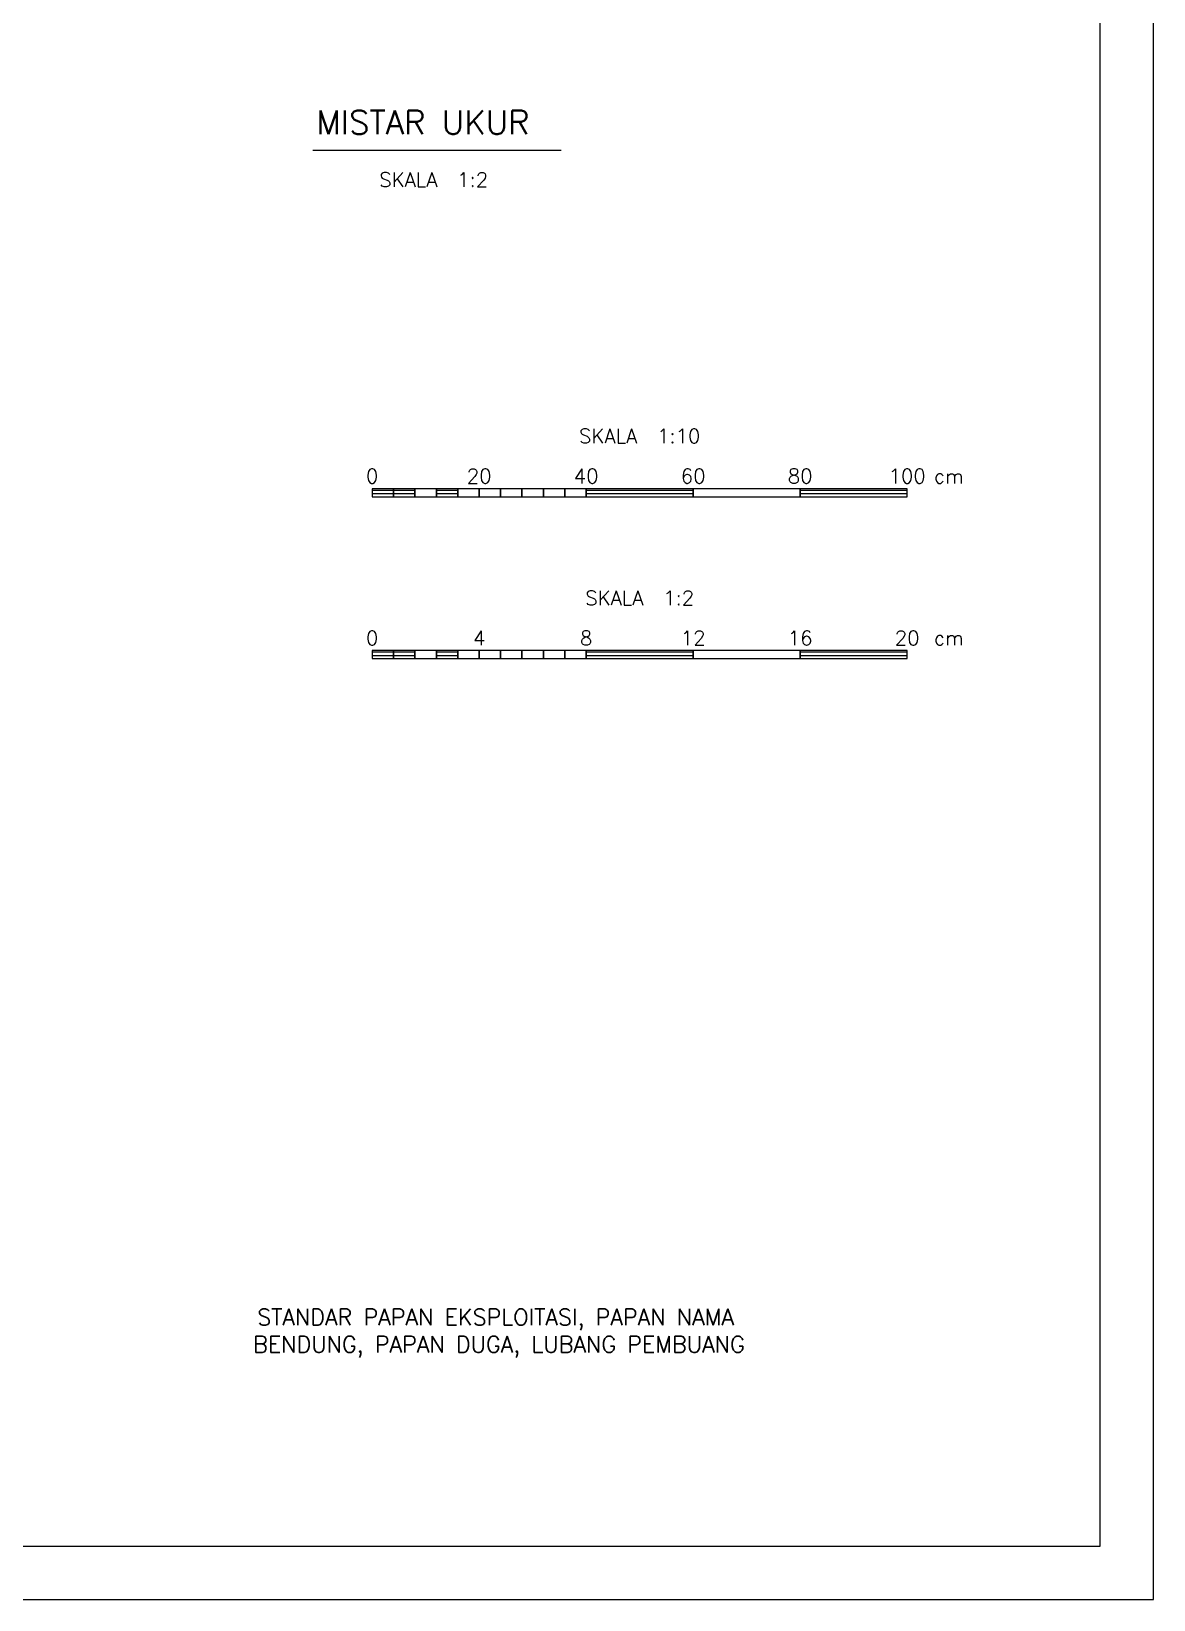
# Model space of a CAD drawing. Header units: metres. Extents: x -50 to 791, y -10 to 584.
# Drawn here: x 581.2 to 791, y -10 to 283.1 of the extents above; entities that cross this region are included whole.
import ezdxf
from ezdxf.enums import TextEntityAlignment as Align

# ---------------------------------------------------------------- set-up
doc = ezdxf.new("R2010")
doc.units = ezdxf.units.M
doc.header["$MEASUREMENT"] = 0
doc.styles.add('L120', font='simplex.shx', dxfattribs={"height": 0.0305})
doc.styles.add('L175', font='simplex.shx', dxfattribs={"height": 0.0445})
doc.styles.get("Standard").update_dxf_attribs({"font": 'Simplex.shx'})
pattern_1 = [(0, (634.92717, -102.1261), (0, 0.635), [])]
pattern_2 = [(0, (634.92717, -71.8707), (0, 0.635), [])]

msp = doc.modelspace()

# ---------------------------------------------------------------- hatches: boundary and pattern name
at = {"linetype": 'Continuous'}
h = msp.add_hatch(dxfattribs=at)
h.set_pattern_fill('LINE', color=2, scale=0.2, style=0)
h.set_pattern_definition(pattern_2)
h.paths.add_polyline_path([(644.93, 196.13), (648.93, 196.13), (648.93, 197.63), (644.93, 197.63)])
h = msp.add_hatch(dxfattribs=at)
h.set_pattern_fill('LINE', color=2, scale=0.2, style=0)
h.set_pattern_definition(pattern_2)
h.paths.add_polyline_path([(648.93, 196.13), (652.93, 196.13), (652.93, 197.63), (648.93, 197.63)])
h = msp.add_hatch(dxfattribs=at)
h.set_pattern_fill('LINE', color=2, scale=0.2, style=0)
h.set_pattern_definition(pattern_2)
h.paths.add_polyline_path([(656.93, 196.13), (660.93, 196.13), (660.93, 197.63), (656.93, 197.63)])
h = msp.add_hatch(dxfattribs=at)
h.set_pattern_fill('LINE', color=2, scale=0.2, style=0)
h.set_pattern_definition(pattern_2)
h.paths.add_polyline_path([(684.93, 196.13), (704.93, 196.13), (704.93, 197.63), (684.93, 197.63)])
h = msp.add_hatch(dxfattribs=at)
h.set_pattern_fill('LINE', color=2, scale=0.2, style=0)
h.set_pattern_definition(pattern_2)
h.paths.add_polyline_path([(724.93, 196.13), (744.93, 196.13), (744.93, 197.63), (724.93, 197.63)])
h = msp.add_hatch(dxfattribs=at)
h.set_pattern_fill('LINE', color=2, scale=0.2, style=0)
h.set_pattern_definition(pattern_1)
h.paths.add_polyline_path([(644.93, 165.87), (648.93, 165.87), (648.93, 167.37), (644.93, 167.37)])
h = msp.add_hatch(dxfattribs=at)
h.set_pattern_fill('LINE', color=2, scale=0.2, style=0)
h.set_pattern_definition(pattern_1)
h.paths.add_polyline_path([(648.93, 165.87), (652.93, 165.87), (652.93, 167.37), (648.93, 167.37)])
h = msp.add_hatch(dxfattribs=at)
h.set_pattern_fill('LINE', color=2, scale=0.2, style=0)
h.set_pattern_definition(pattern_1)
h.paths.add_polyline_path([(656.93, 165.87), (660.93, 165.87), (660.93, 167.37), (656.93, 167.37)])
h = msp.add_hatch(dxfattribs=at)
h.set_pattern_fill('LINE', color=2, scale=0.2, style=0)
h.set_pattern_definition(pattern_1)
h.paths.add_polyline_path([(684.93, 165.87), (704.93, 165.87), (704.93, 167.37), (684.93, 167.37)])
h = msp.add_hatch(dxfattribs=at)
h.set_pattern_fill('LINE', color=2, scale=0.2, style=0)
h.set_pattern_definition(pattern_1)
h.paths.add_polyline_path([(724.93, 165.87), (744.93, 165.87), (744.93, 167.37), (724.93, 167.37)])

# ---------------------------------------------------------------- linework, layer by layer
at = {"color": 3, "linetype": 'Continuous'}
msp.add_line((633.84, 260.88), (680.25, 260.88), dxfattribs=at)
at = {"color": 2}
msp.add_lwpolyline([(-50, -10), (791, -10), (791, 584), (-50, 584)], close=True, dxfattribs=at)
at = {"color": 6}
msp.add_lwpolyline([(0, 0), (781, 0), (781, 574), (0, 574)], close=True, dxfattribs=at)
at = {"color": 3, "linetype": 'Continuous'}
for points in [[(644.93, 196.13), (648.93, 196.13), (648.93, 197.63), (644.93, 197.63)], [(648.93, 196.13), (652.93, 196.13), (652.93, 197.63), (648.93, 197.63)], [(652.93, 196.13), (656.93, 196.13), (656.93, 197.63), (652.93, 197.63)], [(656.93, 196.13), (660.93, 196.13), (660.93, 197.63), (656.93, 197.63)], [(660.93, 196.13), (664.93, 196.13), (664.93, 197.63), (660.93, 197.63)], [(664.93, 196.13), (668.93, 196.13), (668.93, 197.63), (664.93, 197.63)], [(668.93, 196.13), (672.93, 196.13), (672.93, 197.63), (668.93, 197.63)], [(672.93, 196.13), (676.93, 196.13), (676.93, 197.63), (672.93, 197.63)], [(676.93, 196.13), (680.93, 196.13), (680.93, 197.63), (676.93, 197.63)], [(680.93, 196.13), (684.93, 196.13), (684.93, 197.63), (680.93, 197.63)], [(684.93, 196.13), (704.93, 196.13), (704.93, 197.63), (684.93, 197.63)], [(704.93, 196.13), (724.93, 196.13), (724.93, 197.63), (704.93, 197.63)], [(724.93, 196.13), (744.93, 196.13), (744.93, 197.63), (724.93, 197.63)], [(644.93, 165.87), (648.93, 165.87), (648.93, 167.37), (644.93, 167.37)], [(648.93, 165.87), (652.93, 165.87), (652.93, 167.37), (648.93, 167.37)], [(652.93, 165.87), (656.93, 165.87), (656.93, 167.37), (652.93, 167.37)], [(656.93, 165.87), (660.93, 165.87), (660.93, 167.37), (656.93, 167.37)], [(660.93, 165.87), (664.93, 165.87), (664.93, 167.37), (660.93, 167.37)], [(664.93, 165.87), (668.93, 165.87), (668.93, 167.37), (664.93, 167.37)], [(668.93, 165.87), (672.93, 165.87), (672.93, 167.37), (668.93, 167.37)], [(672.93, 165.87), (676.93, 165.87), (676.93, 167.37), (672.93, 167.37)], [(676.93, 165.87), (680.93, 165.87), (680.93, 167.37), (676.93, 167.37)], [(680.93, 165.87), (684.93, 165.87), (684.93, 167.37), (680.93, 167.37)], [(684.93, 165.87), (704.93, 165.87), (704.93, 167.37), (684.93, 167.37)], [(704.93, 165.87), (724.93, 165.87), (724.93, 167.37), (704.93, 167.37)], [(724.93, 165.87), (744.93, 165.87), (744.93, 167.37), (724.93, 167.37)]]:
    msp.add_lwpolyline(points, close=True, dxfattribs=at)

# ---------------------------------------------------------------- texts
at = {"color": 6, "linetype": 'Continuous', "style": 'L175'}
msp.add_text('MISTAR UKUR', height=4.45, dxfattribs=at).set_placement((634.5, 263.88))
at = {"color": 3, "linetype": 'Continuous'}
for s, p in [('SKALA  1:2', (656.42, 254.02)), ('SKALA  1:10', (694.93, 206.13)), ('0', (644.93, 198.63)), ('20', (664.93, 198.63)), ('40', (684.93, 198.63)), ('60', (704.93, 198.63)), ('80', (724.93, 198.63)), ('100', (744.93, 198.63)), ('SKALA  1:2', (694.93, 175.87)), ('0', (644.93, 168.37)), ('4', (664.93, 168.37)), ('8', (684.93, 168.37)), ('12', (704.93, 168.37)), ('16', (724.93, 168.37)), ('20', (744.93, 168.37))]:
    msp.add_text(s, height=2.7, dxfattribs=at).set_placement(p, align=Align.CENTER)
for p in [(749.93, 198.63), (749.93, 168.37)]:
    msp.add_text('cm', height=2.7, dxfattribs=at).set_placement(p)
at = {"color": 5, "linetype": 'Continuous', "style": 'L120'}
for s, p in [('STANDAR PAPAN EKSPLOITASI, PAPAN NAMA', (623.45, 41.28)), ('BENDUNG, PAPAN DUGA, LUBANG PEMBUANG', (622.69, 36.19))]:
    msp.add_text(s, height=3.05, dxfattribs=at).set_placement(p)

doc.saveas('drawing.dxf')
